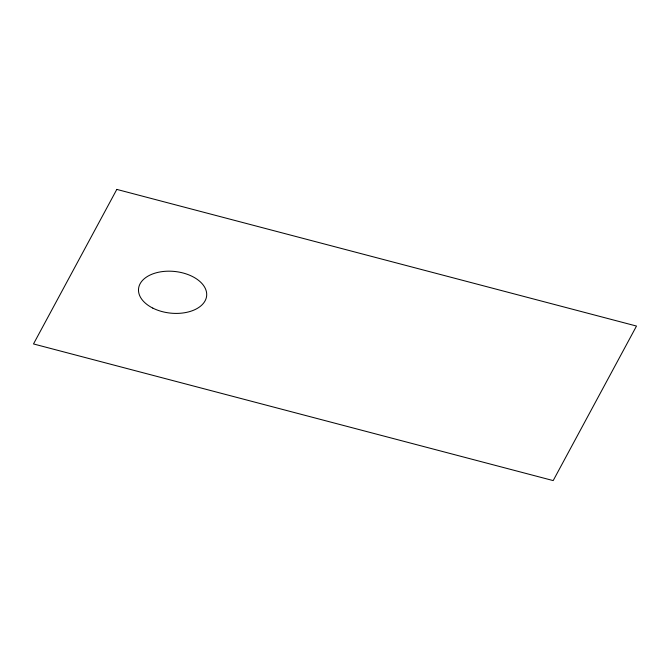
<?xml version="1.0" encoding="UTF-8"?>
<svg xmlns="http://www.w3.org/2000/svg" width="670" height="670" viewBox="0 0 670 670"><rect width="100%" height="100%" fill="white"/><g stroke="black" fill="none" stroke-linecap="round" stroke-linejoin="round"><path stroke-width="1" d="M116.814 189.409L33.5 343.945L553.186 480.591L636.5 326.055L116.814 189.409M152.785 308.091A34.229 20.929 6 0 0 206.553 296.534A34.229 20.929 6 0 0 158.455 272.255A34.229 20.929 6 0 0 152.785 308.091"/></g></svg>
